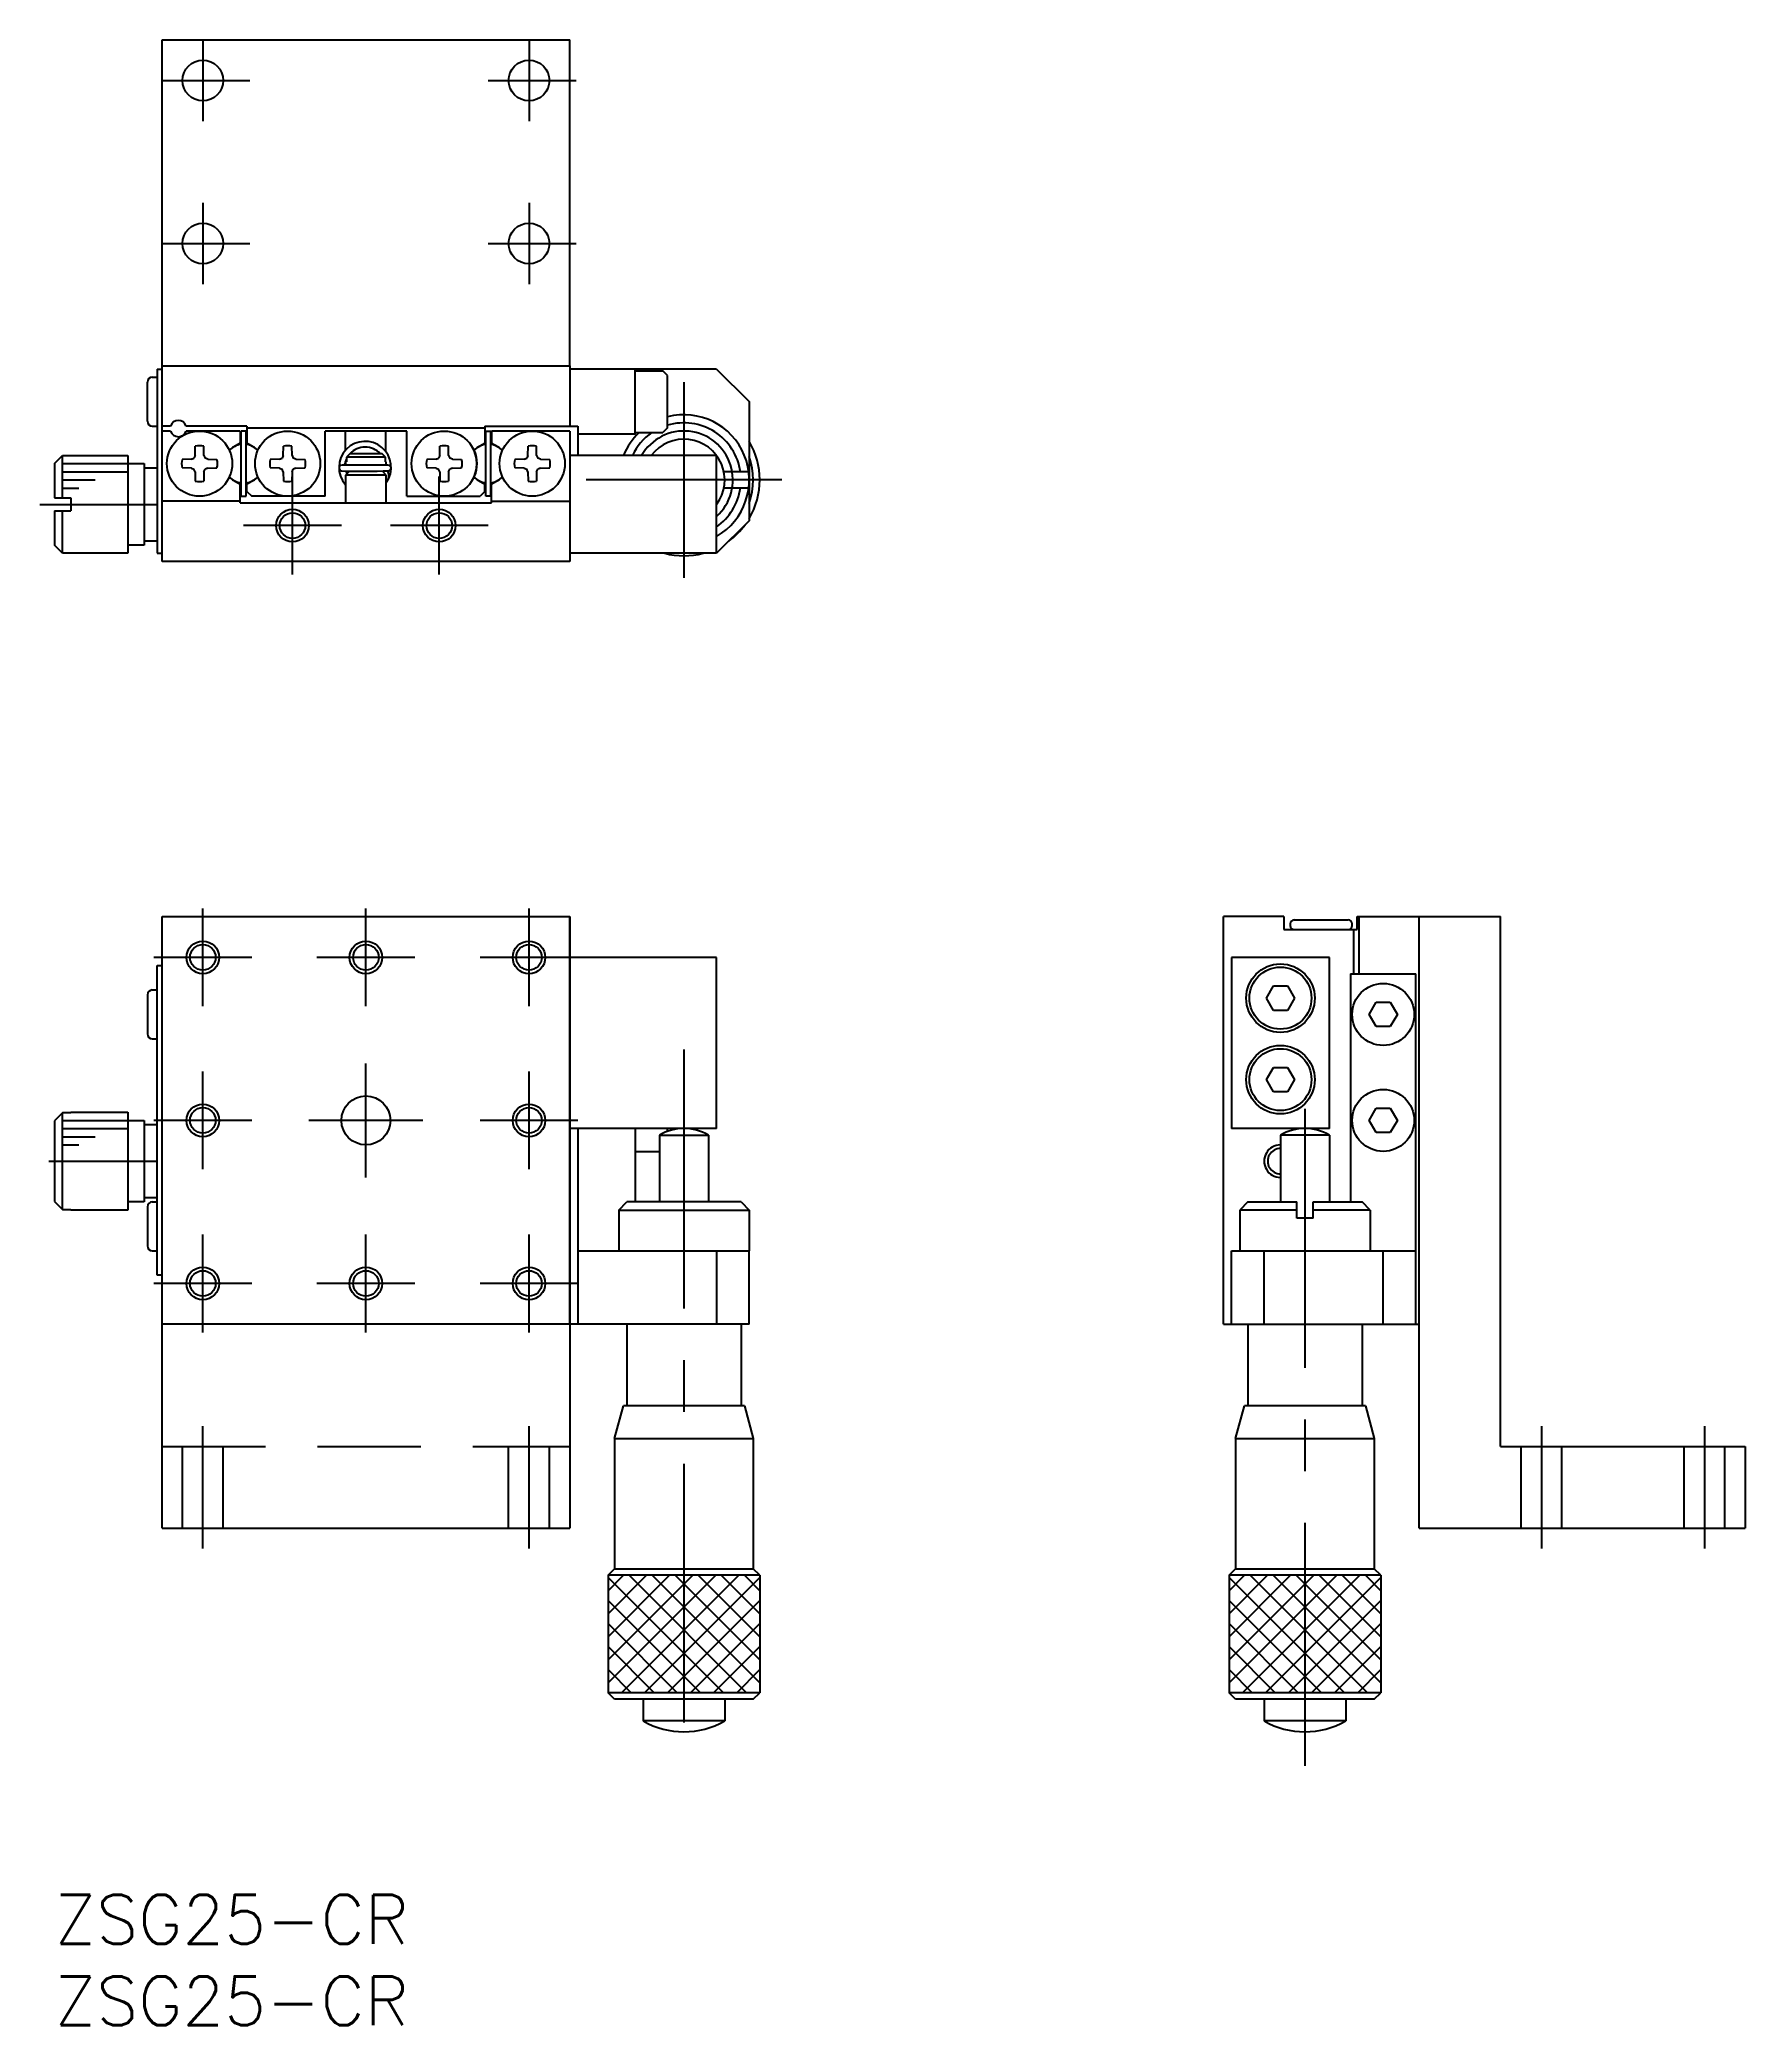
# Model space of a CAD drawing. Extents: x -1 to 104, y -8 to 114.
import ezdxf

# ---------------------------------------------------------------- set-up
doc = ezdxf.new("R2010")
doc.units = 0
doc.header["$LTSCALE"] = 0.5
doc.linetypes.add('CENTER', pattern=[50.8, 31.75, -6.35, 6.35, -6.35])
doc.linetypes.add('DASHED', pattern=[19.05, 12.7, -6.35])
for name, color, linetype in [('MSM_CENTER', 1, 'CENTER'), ('MSM_CONTINUOUS', 7, 'CONTINUOUS'), ('MSM_DASHED', 4, 'DASHED'), ('MSM_NARROW', 5, 'CONTINUOUS'), ('MSM_PART_NUMBER', 7, 'CONTINUOUS')]:
    doc.layers.add(name, color=color, linetype=linetype)
doc.styles.get("Standard").update_dxf_attribs({"font": 'txt.shx', "height": 3, "bigfont": 'bigfont.shx'})

# ---------------------------------------------------------------- blocks, each defined once
blk = doc.blocks.new('*U6')
at = {"layer": 'MSM_PART_NUMBER'}
blk.add_text('ZSG25-CR', height=3, dxfattribs=at).set_placement((0, -3))
blk = doc.blocks.new('*U7')
at = {"layer": 'MSM_PART_NUMBER'}
blk.add_text('ZSG25-CR', height=3, dxfattribs=at).set_placement((0, -8))

msp = doc.modelspace()

# ---------------------------------------------------------------- linework, layer by layer
at = {"layer": 'MSM_CENTER'}
for p, q in [((9.100004, 113.783252), (9.100004, 108.783253)), ((29.100004, 113.783252), (29.100004, 108.783253)), ((6.600001, 111.283253), (11.992001, 111.283253)), ((26.600004, 111.283253), (31.992004, 111.283253)), ((9.100004, 103.783252), (9.100004, 98.783254)), ((29.100004, 103.783252), (29.100004, 98.783254)), ((6.600001, 101.283254), (11.992001, 101.283254)), ((26.600004, 101.283254), (31.992004, 101.283254)), ((38.600006, 92.783256), (38.600006, 80.78325)), ((14.600001, 80.983253), (14.600001, 86.983253)), ((23.600001, 80.983253), (23.600001, 86.983253)), ((44.600009, 86.783253), (32.600003, 86.783253)), ((-0.9, 85.283253), (6.3, 85.283253)), ((17.600001, 83.983253), (11.600001, 83.983253)), ((26.600001, 83.983253), (20.600001, 83.983253)), ((9.100001, 54.500001), (9.100001, 60.500001)), ((19.100001, 54.500001), (19.100001, 60.500001)), ((29.100001, 54.500001), (29.100001, 60.500001)), ((12.100001, 57.500001), (6.100001, 57.500001)), ((22.100001, 57.500001), (16.100001, 57.500001)), ((32.100001, 57.500001), (26.100001, 57.500001)), ((38.600002, 51.843099), (38.600002, 7.907)), ((9.100001, 44.500001), (9.100001, 50.500001)), ((19.100001, 44.000001), (19.100001, 51.000001)), ((29.100001, 44.500001), (29.100001, 50.500001)), ((12.100001, 47.500001), (6.100001, 47.500001)), ((22.600001, 47.500001), (15.600001, 47.500001)), ((32.100001, 47.500001), (26.100001, 47.500001)), ((76.675839, 48.208999), (76.675839, 7.907)), ((-0.35, 45.000002), (6.3, 45.000002)), ((9.100001, 34.5), (9.100001, 40.5)), ((19.100001, 34.5), (19.100001, 40.5)), ((29.100001, 34.5), (29.100001, 40.5)), ((12.100001, 37.5), (6.100001, 37.5)), ((22.100001, 37.5), (16.100001, 37.5)), ((32.100001, 37.5), (26.100001, 37.5)), ((9.100003, 21.249999), (9.100003, 28.749999)), ((29.100003, 21.249999), (29.100003, 28.749999)), ((91.175839, 28.749999), (91.175839, 21.249999)), ((101.175839, 28.749999), (101.175839, 21.249999))]:
    msp.add_line(p, q, dxfattribs=at)
at = {"layer": 'MSM_CONTINUOUS'}
for p, q in [((6.600001, 113.783252), (31.600002, 113.783252)), ((6.600001, 81.783253), (6.600001, 113.783252)), ((31.600002, 93.783253), (31.600002, 113.783252)), ((6.600001, 93.783253), (31.600002, 93.783253)), ((31.600001, 93.783253), (31.600001, 90.083253)), ((5.7, 90.383253), (5.7, 92.783253)), ((6, 93.083253), (6.3, 93.083253)), ((6.3, 93.583253), (6.3, 82.283253)), ((6.3, 93.583253), (6.600001, 93.583253)), ((40.600007, 93.583253), (31.600001, 93.583253)), ((35.600001, 89.583253), (35.600001, 93.583253)), ((35.600001, 93.483253), (37.3, 93.483253)), ((37.600001, 93.183252), (37.3, 93.483253)), ((37.600001, 89.983253), (37.600001, 93.183252)), ((40.600007, 93.583253), (42.600007, 91.583253)), ((42.600007, 91.583253), (42.600007, 84.283253)), ((6, 90.083253), (6.3, 90.083253)), ((7.123031, 90.083253), (6.600001, 90.083253)), ((7.123032, 89.783251), (6.600001, 89.783251)), ((11.8, 90.083253), (8.07697, 90.083253)), ((11.400001, 89.783251), (8.07697, 89.783251)), ((11.399998, 89.047169), (11.002691, 88.817781)), ((11.400001, 89.783251), (11.400001, 89.047169)), ((11.450001, 85.783253), (11.450001, 89.783253)), ((11.750001, 89.783253), (11.450001, 89.783253)), ((11.750001, 85.783253), (11.750001, 89.783253)), ((12.197305, 88.817781), (11.799997, 89.047169)), ((11.8, 90.083253), (11.8, 89.049597)), ((11.8, 89.983253), (26.400004, 89.983253)), ((21.600001, 89.783253), (16.600001, 89.783253)), ((16.600001, 85.783253), (16.600001, 89.783251)), ((17.830001, 89.783253), (17.830001, 88.583912)), ((20.330001, 88.510343), (20.330001, 89.783253)), ((21.600001, 85.783253), (21.600001, 89.783251)), ((26.002697, 88.817781), (26.400004, 89.047169)), ((26.400004, 90.083253), (32.100001, 90.083253)), ((26.400004, 90.083253), (26.400004, 89.049597)), ((26.450004, 85.783253), (26.450004, 89.783253)), ((26.450004, 89.783253), (26.750004, 89.783253)), ((26.750004, 85.783253), (26.750004, 89.783253)), ((31.600001, 89.783251), (26.800003, 89.783251)), ((26.800003, 89.783251), (26.800003, 89.047169)), ((26.800003, 89.047169), (27.197311, 88.817781)), ((31.600001, 89.783251), (31.600001, 81.783253)), ((32.100001, 90.083253), (32.100001, 88.283253)), ((35.600001, 89.583253), (32.100001, 89.583253)), ((35.600001, 89.683252), (37.3, 89.683252)), ((37.600001, 89.983253), (37.3, 89.683252)), ((0, 87.783253), (0.5, 88.283253)), ((0, 87.783253), (0, 85.683253)), ((0.5, 85.683253), (0.5, 88.283253)), ((0.5, 88.283253), (4.5, 88.283253)), ((4.5, 88.283253), (4.5, 82.283253)), ((4.5, 87.783253), (5.5, 87.783253)), ((5.5, 87.783253), (5.5, 82.783253)), ((8.398742, 88.05316), (7.83117, 88.043253)), ((8.398742, 88.05316), (8.558822, 88.124432)), ((8.630094, 88.284511), (8.558822, 88.124432)), ((8.630094, 88.284511), (8.640001, 88.852084)), ((9.169908, 88.284511), (9.160001, 88.852084)), ((9.169908, 88.284511), (9.24118, 88.124432)), ((9.401259, 88.05316), (9.24118, 88.124432)), ((9.401259, 88.05316), (9.968832, 88.043253)), ((13.798742, 88.05316), (13.23117, 88.043253)), ((13.798742, 88.05316), (13.958822, 88.124432)), ((14.030094, 88.284511), (13.958822, 88.124432)), ((14.030094, 88.284511), (14.040001, 88.852084)), ((14.569908, 88.284511), (14.560001, 88.852084)), ((14.569908, 88.284511), (14.64118, 88.124432)), ((14.801259, 88.05316), (14.64118, 88.124432)), ((14.801259, 88.05316), (15.368832, 88.043253)), ((17.63589, 87.693649), (17.536734, 87.665708)), ((17.739569, 87.699518), (17.63589, 87.693649)), ((20.440512, 87.684872), (17.660857, 87.684872)), ((17.849838, 87.703088), (17.739569, 87.699518)), ((17.809861, 87.701953), (17.846039, 87.881619)), ((17.849872, 87.819546), (17.82618, 87.799811)), ((17.846039, 87.881619), (17.899767, 88.035607)), ((17.850001, 87.883253), (17.850001, 87.683253)), ((17.900001, 87.883253), (17.850001, 87.883253)), ((17.887222, 87.962979), (17.873863, 87.969145)), ((17.900001, 87.955353), (17.887222, 87.962979)), ((17.899731, 88.005924), (17.887446, 88.005629)), ((17.893286, 88.019968), (17.900001, 88.013253)), ((18.110052, 88.383253), (17.900001, 88.183253)), ((20.300001, 88.183253), (17.900001, 88.183253)), ((17.900001, 88.183253), (17.900001, 87.883253)), ((20.089951, 88.383253), (18.110052, 88.383253)), ((20.300001, 88.183253), (20.089951, 88.383253)), ((20.300001, 87.883253), (20.300001, 88.183253)), ((20.350001, 87.883253), (20.300001, 87.883253)), ((20.350001, 87.683253), (20.350001, 87.883253)), ((20.430249, 87.696218), (20.350236, 87.699965)), ((20.553446, 87.671842), (20.430249, 87.696218)), ((23.398742, 88.05316), (22.83117, 88.043253)), ((23.398742, 88.05316), (23.558822, 88.124432)), ((23.630094, 88.284511), (23.558822, 88.124432)), ((23.630094, 88.284511), (23.640001, 88.852084)), ((24.169908, 88.284511), (24.160001, 88.852084)), ((24.169908, 88.284511), (24.24118, 88.124432)), ((24.401259, 88.05316), (24.24118, 88.124432)), ((24.401259, 88.05316), (24.968832, 88.043253)), ((28.798745, 88.05316), (28.231173, 88.043253)), ((28.798745, 88.05316), (28.958825, 88.124432)), ((29.030097, 88.284511), (28.958825, 88.124432)), ((29.030097, 88.284511), (29.040004, 88.852084)), ((29.569911, 88.284511), (29.560004, 88.852084)), ((29.569911, 88.284511), (29.641183, 88.124432)), ((29.801262, 88.05316), (29.641183, 88.124432)), ((29.801262, 88.05316), (30.368835, 88.043253)), ((40.600002, 88.283253), (31.600001, 88.283253)), ((40.600002, 82.283253), (40.600002, 88.283253)), ((5.5, 87.533253), (6.3, 87.533253)), ((8.398742, 87.513346), (7.83117, 87.523253)), ((8.398742, 87.513346), (8.558822, 87.442074)), ((8.630094, 87.281994), (8.558822, 87.442074)), ((8.630094, 87.281994), (8.640001, 86.714422)), ((9.169908, 87.281994), (9.160001, 86.714422)), ((9.169908, 87.281994), (9.24118, 87.442074)), ((9.401259, 87.513346), (9.24118, 87.442074)), ((9.401259, 87.513346), (9.968832, 87.523253)), ((11.002689, 86.748723), (11.399998, 86.519336)), ((11.400001, 85.383253), (11.400001, 86.519336)), ((12.197306, 86.748723), (11.799997, 86.519336)), ((11.8, 86.083253), (11.8, 86.519336)), ((13.798742, 87.513346), (13.23117, 87.523253)), ((13.798742, 87.513346), (13.958822, 87.442074)), ((14.030094, 87.281994), (13.958822, 87.442074)), ((14.030094, 87.281994), (14.040001, 86.714422)), ((14.569908, 87.281994), (14.560001, 86.714422)), ((14.569908, 87.281994), (14.64118, 87.442074)), ((14.801259, 87.513346), (14.64118, 87.442074)), ((14.801259, 87.513346), (15.368832, 87.523253)), ((17.466497, 87.587426), (17.45363, 87.48262)), ((17.45363, 87.48262), (17.503334, 87.389291)), ((17.536734, 87.665708), (17.466497, 87.587426)), ((17.503334, 87.389291), (17.594924, 87.341245)), ((20.350001, 87.683253), (17.850001, 87.683253)), ((17.850001, 87.683253), (17.85713, 87.676124)), ((18.088031, 87.321283), (17.850001, 87.083253)), ((17.850001, 87.083253), (17.850001, 85.383253)), ((20.350001, 87.083253), (17.850001, 87.083253)), ((17.945299, 87.178673), (17.879587, 87.32531)), ((17.960846, 87.194106), (17.946923, 87.323874)), ((20.350001, 87.083253), (20.110273, 87.322981)), ((20.346163, 87.679414), (20.350001, 87.683253)), ((20.350001, 85.383253), (20.350001, 87.083253)), ((20.356771, 86.698029), (20.350001, 86.701441)), ((20.394939, 86.679468), (20.350043, 86.690775)), ((20.363145, 86.694921), (20.356771, 86.698029)), ((20.3691, 86.692128), (20.363145, 86.694921)), ((20.374612, 86.689661), (20.3691, 86.692128)), ((20.37966, 86.687529), (20.374612, 86.689661)), ((20.384225, 86.685741), (20.37966, 86.687529)), ((20.388289, 86.684302), (20.384225, 86.685741)), ((20.391837, 86.68322), (20.388289, 86.684302)), ((20.394089, 86.682658), (20.391837, 86.68322)), ((20.396055, 86.682288), (20.394089, 86.682658)), ((20.397731, 86.682111), (20.396055, 86.682288)), ((20.399114, 86.682128), (20.397731, 86.682111)), ((20.400201, 86.682338), (20.399114, 86.682128)), ((20.40099, 86.682741), (20.400201, 86.682338)), ((20.401478, 86.683335), (20.40099, 86.682741)), ((20.401389, 86.683176), (20.417746, 86.710297)), ((20.401666, 86.684121), (20.401478, 86.683335)), ((20.417746, 86.710297), (20.4336, 86.739725)), ((20.4336, 86.739725), (20.447964, 86.769899)), ((20.445333, 87.320691), (20.4392, 87.333735)), ((20.458463, 87.289967), (20.445333, 87.320691)), ((20.447964, 86.769899), (20.460802, 86.800743)), ((20.470042, 87.258635), (20.458463, 87.289967)), ((20.460802, 86.800743), (20.472084, 86.832182)), ((20.480044, 87.226771), (20.470042, 87.258635)), ((20.472084, 86.832182), (20.481782, 86.864138)), ((20.488443, 87.194454), (20.480044, 87.226771)), ((20.481782, 86.864138), (20.489872, 86.896532)), ((20.49522, 87.161764), (20.488443, 87.194454)), ((20.489872, 86.896532), (20.496336, 86.929285)), ((20.500357, 87.12878), (20.49522, 87.161764)), ((20.496336, 86.929285), (20.501156, 86.962315)), ((20.503843, 87.095585), (20.500357, 87.12878)), ((20.501156, 86.962315), (20.504323, 86.995542)), ((20.505668, 87.062258), (20.503843, 87.095585)), ((20.504323, 86.995542), (20.505828, 87.028883)), ((20.505828, 87.028883), (20.505668, 87.062258)), ((20.530553, 87.347814), (20.613563, 87.406693)), ((20.626999, 87.602675), (20.553446, 87.671842)), ((20.613563, 87.406693), (20.650331, 87.503499)), ((20.650331, 87.503499), (20.626999, 87.602675)), ((23.398742, 87.513346), (22.83117, 87.523253)), ((23.398742, 87.513346), (23.558822, 87.442074)), ((23.630094, 87.281994), (23.558822, 87.442074)), ((23.630094, 87.281994), (23.640001, 86.714422)), ((24.169908, 87.281994), (24.160001, 86.714422)), ((24.169908, 87.281994), (24.24118, 87.442074)), ((24.401259, 87.513346), (24.24118, 87.442074)), ((24.401259, 87.513346), (24.968832, 87.523253)), ((26.002695, 86.748723), (26.400004, 86.519336)), ((26.400004, 86.083253), (26.400004, 86.519336)), ((27.197312, 86.748723), (26.800003, 86.519336)), ((26.800003, 85.383253), (26.800003, 86.519336)), ((28.798745, 87.513346), (28.231173, 87.523253)), ((28.798745, 87.513346), (28.958825, 87.442074)), ((29.030097, 87.281994), (28.958825, 87.442074)), ((29.030097, 87.281994), (29.040004, 86.714422)), ((29.569911, 87.281994), (29.560004, 86.714422)), ((29.569911, 87.281994), (29.641183, 87.442074)), ((29.801262, 87.513346), (29.641183, 87.442074)), ((29.801262, 87.513346), (30.368835, 87.523253)), ((42.568636, 87.283253), (41.049495, 87.283253)), ((0, 85.683253), (1, 85.683253)), ((1, 85.683253), (1, 84.883253)), ((11.400001, 85.483253), (6.600004, 85.483253)), ((11.400001, 85.383253), (26.800003, 85.383253)), ((11.450001, 85.783253), (11.750001, 85.783253)), ((11.8, 86.083253), (12.1, 85.783253)), ((16.600001, 85.783253), (12.1, 85.783253)), ((21.600001, 85.783253), (26.100004, 85.783253)), ((26.400004, 86.083253), (26.100004, 85.783253)), ((26.750004, 85.783253), (26.450004, 85.783253)), ((26.800003, 85.483253), (31.600001, 85.483253)), ((42.568636, 86.283253), (41.049495, 86.283253)), ((0, 84.883253), (0, 82.783253)), ((0, 84.883253), (1, 84.883253)), ((0.5, 82.283253), (0.5, 84.883253)), ((42.600007, 84.283253), (40.600007, 82.283253)), ((6.3, 83.033253), (5.5, 83.033253)), ((0.5, 82.283253), (0, 82.783253)), ((4.5, 82.283253), (0.5, 82.283253)), ((5.5, 82.783253), (4.5, 82.783253)), ((6.3, 82.283253), (6.600001, 82.283253)), ((31.600001, 81.783253), (6.600001, 81.783253)), ((40.600007, 82.283253), (31.600001, 82.283253)), ((6.6, 60), (31.600002, 60)), ((6.6, 35), (6.6, 60)), ((6.600003, 22.499999), (6.600003, 60)), ((31.599999, 60), (31.599999, 22.499999)), ((31.600002, 35), (31.600002, 60)), ((71.675839, 35), (71.675839, 60)), ((75.375839, 60), (71.675839, 60)), ((75.375839, 59.999999), (75.375839, 59.199999)), ((76.025839, 59.799999), (79.325839, 59.799999)), ((79.875839, 60), (88.675839, 60)), ((79.875839, 59.199999), (79.875839, 59.999999)), ((79.875839, 59.999999), (79.975839, 59.999999)), ((79.975839, 59.999999), (79.975839, 56.499999)), ((83.675839, 22.499999), (83.675839, 60)), ((88.675839, 27.499998), (88.675839, 60)), ((75.375839, 59.199999), (79.875839, 59.199999)), ((75.775839, 59.549999), (75.775839, 59.449999)), ((79.575839, 59.449999), (79.575839, 59.549999)), ((79.675839, 56.499999), (79.675839, 59.199999)), ((40.600002, 57.5), (31.600002, 57.5)), ((40.600002, 47), (40.600002, 57.5)), ((78.175839, 57.5), (72.175839, 57.5)), ((72.175839, 57.5), (72.175839, 47)), ((78.175839, 47), (78.175839, 57.5)), ((6.3, 38), (6.3, 57)), ((6.3, 57), (6.6, 57)), ((79.475839, 56.5), (79.475839, 42.5)), ((79.475839, 56.5), (83.475839, 56.5)), ((83.475839, 35), (83.475839, 56.5)), ((5.7, 55.2), (5.7, 52.8)), ((6, 55.5), (6.3, 55.5)), ((74.309813, 55), (74.742827, 55.75)), ((74.742827, 54.25), (74.309813, 55)), ((74.742827, 55.75), (75.608852, 55.75)), ((75.608852, 55.75), (76.041865, 55)), ((76.041865, 55), (75.608852, 54.25)), ((75.608852, 54.25), (74.742827, 54.25)), ((80.609813, 54), (81.042827, 54.75)), ((81.042827, 53.25), (80.609813, 54)), ((81.042827, 54.75), (81.908852, 54.75)), ((81.908852, 54.75), (82.341865, 54)), ((82.341865, 54), (81.908852, 53.25)), ((6, 52.5), (6.3, 52.5)), ((81.908852, 53.25), (81.042827, 53.25)), ((74.309813, 50), (74.742827, 50.75)), ((74.742827, 49.25), (74.309813, 50)), ((74.742827, 50.75), (75.608852, 50.75)), ((75.608852, 50.75), (76.041865, 50)), ((76.041865, 50), (75.608852, 49.25)), ((75.608852, 49.25), (74.742827, 49.25)), ((0.5, 47.973215), (0, 47.467794)), ((1, 47.973215), (0.5, 47.973215)), ((0.5, 42.026788), (0.5, 47.973215)), ((1, 48.000002), (1, 47.973215)), ((1, 48.000002), (4.5, 48.000002)), ((4.5, 48.000002), (4.5, 42.000002)), ((4.5, 47.500002), (5.5, 47.500002)), ((5.5, 47.500002), (5.5, 42.500002)), ((80.609813, 47.5), (81.042827, 48.25)), ((81.042827, 46.75), (80.609813, 47.5)), ((81.042827, 48.25), (81.908852, 48.25)), ((81.908852, 48.25), (82.341865, 47.5)), ((82.341865, 47.5), (81.908852, 46.75)), ((0, 47.467794), (0, 42.532209)), ((5.5, 47.250002), (6.3, 47.250002)), ((40.600002, 47), (31.600002, 47)), ((32.100002, 47), (32.100002, 35)), ((35.600002, 47), (35.600002, 42.5)), ((37.100003, 46.598), (40.100002, 46.598)), ((37.100003, 46.598), (37.100003, 42.5)), ((37.600002, 46.828429), (37.600002, 47)), ((40.100002, 46.598), (40.100002, 42.5)), ((78.175839, 47), (72.175839, 47)), ((78.175839, 46.598), (75.17584, 46.598)), ((75.17584, 46.598), (75.17584, 42.5)), ((78.175839, 46.598), (78.175839, 42.5)), ((81.908852, 46.75), (81.042827, 46.75)), ((35.600002, 45.599999), (37.100003, 45.599999)), ((6.3, 42.750002), (5.5, 42.750002)), ((0, 42.532209), (0.5, 42.026788)), ((0.5, 42.026788), (1, 42.026788)), ((1, 42.026788), (1, 42.000002)), ((4.5, 42.000002), (1, 42.000002)), ((5.5, 42.500002), (4.5, 42.500002)), ((5.7, 42.2), (5.7, 39.8)), ((6, 42.5), (6.3, 42.5)), ((34.600003, 42), (35.100003, 42.5)), ((34.600003, 42), (42.600002, 42)), ((34.600003, 42), (34.600003, 39.5)), ((42.100002, 42.5), (35.100003, 42.5)), ((42.100002, 42.5), (42.600002, 42)), ((42.600002, 42), (42.600002, 39.5)), ((73.17584, 42.5), (72.67584, 42)), ((72.67584, 42), (72.67584, 39.5)), ((76.175839, 42), (72.67584, 42)), ((73.17584, 42.5), (76.175839, 42.5)), ((76.175839, 41.5), (76.175839, 42.5)), ((77.175839, 41.5), (76.175839, 41.5)), ((77.175839, 42.5), (80.175839, 42.5)), ((77.175839, 41.5), (77.175839, 42.5)), ((80.675839, 42), (77.175839, 42)), ((80.675839, 42), (80.175839, 42.5)), ((80.675839, 42), (80.675839, 39.5)), ((6, 39.5), (6.3, 39.5)), ((32.100002, 39.5), (42.600007, 39.5)), ((40.600008, 39.5), (40.600008, 35)), ((42.600008, 35), (42.600008, 39.5)), ((72.175839, 39.5), (83.475839, 39.5)), ((72.175839, 35), (72.175839, 39.5)), ((74.175839, 35), (74.175839, 39.5)), ((81.475839, 35), (81.475839, 39.5)), ((6.6, 38), (6.3, 38)), ((42.600008, 35), (6.6, 35)), ((35.100003, 35), (35.100003, 30.000001)), ((42.100001, 35), (42.100001, 30.000001)), ((71.675839, 35), (83.675839, 35)), ((73.17584, 35), (73.17584, 30.000001)), ((80.175838, 35), (80.175838, 30.000001)), ((34.350002, 28.000001), (34.886001, 30.000001)), ((42.314001, 30.000001), (34.886001, 30.000001)), ((42.314001, 30.000001), (42.850002, 28.000001)), ((72.425839, 28.000001), (72.961838, 30.000001)), ((80.389838, 30.000001), (72.961838, 30.000001)), ((80.389838, 30.000001), (80.925839, 28.000001)), ((34.350002, 28.000001), (34.350002, 19.999999)), ((34.350002, 28.000001), (42.850002, 28.000001)), ((42.850002, 28.000001), (42.850002, 19.999999)), ((72.425839, 28.000001), (72.425839, 19.999999)), ((72.425839, 28.000001), (80.925839, 28.000001)), ((80.925839, 28.000001), (80.925839, 19.999999)), ((88.675839, 27.499998), (103.675839, 27.499998)), ((103.675839, 27.499998), (103.675839, 22.499999)), ((6.600003, 22.499999), (31.599999, 22.499999)), ((83.675839, 22.499999), (103.675839, 22.499999)), ((33.950002, 19.600001), (34.350002, 19.999999)), ((43.250003, 19.600001), (33.950002, 19.600001)), ((33.950002, 19.600001), (33.950002, 12.399999)), ((34.350002, 19.999999), (42.850002, 19.999999)), ((43.250003, 19.600001), (42.850002, 19.999999)), ((43.250003, 19.600001), (43.250003, 12.399999)), ((72.025839, 19.600001), (72.425839, 19.999999)), ((81.32584, 19.600001), (72.025839, 19.600001)), ((72.025839, 19.600001), (72.025839, 12.399999)), ((72.425839, 19.999999), (80.925839, 19.999999)), ((81.32584, 19.600001), (80.925839, 19.999999)), ((81.32584, 19.600001), (81.32584, 12.399999)), ((43.250003, 12.399999), (33.950002, 12.399999)), ((34.350002, 12), (33.950002, 12.399999)), ((42.850002, 12), (43.250003, 12.399999)), ((81.32584, 12.399999), (72.025839, 12.399999)), ((72.425839, 12), (72.025839, 12.399999)), ((80.925839, 12), (81.32584, 12.399999)), ((42.850002, 12), (34.350002, 12)), ((36.100002, 12), (36.100002, 10.670001)), ((41.100003, 12), (41.100003, 10.670001)), ((80.925839, 12), (72.425839, 12)), ((74.175839, 12), (74.175839, 10.670001)), ((79.17584, 12), (79.17584, 10.670001)), ((41.100003, 10.670001), (36.100002, 10.670001)), ((79.17584, 10.670001), (74.175839, 10.670001))]:
    msp.add_line(p, q, dxfattribs=at)
for centre, radius in [((9.100004, 111.283253), 1.250001), ((29.100004, 111.283253), 1.250001), ((9.100004, 101.283254), 1.250001), ((29.100004, 101.283254), 1.250001), ((8.900001, 87.783253), 2), ((14.300001, 87.783253), 2), ((23.900001, 87.783253), 2), ((29.300004, 87.783253), 2), ((14.600001, 83.983253), 0.7835), ((23.600001, 83.983253), 0.7835), ((9.100001, 57.500001), 0.7835), ((19.100001, 57.500001), 0.7835), ((29.100001, 57.500001), 0.7835), ((75.175839, 55), 2.1), ((75.175839, 55), 1.9), ((81.475839, 54), 1.9), ((75.175839, 50), 2.1), ((75.175839, 50), 1.9), ((19.100001, 47.500001), 1.5), ((81.475839, 47.5), 1.9), ((9.100001, 47.500001), 0.7835), ((29.100001, 47.500001), 0.7835), ((9.100001, 37.5), 0.7835), ((19.100001, 37.5), 0.7835), ((29.100001, 37.5), 0.7835)]:
    msp.add_circle(centre, radius, dxfattribs=at)
for centre, radius, start, end in [((6, 92.783253), 0.3, 90, 180), ((6, 90.383253), 0.3, 180, 270), ((7.600001, 89.933253), 0.5, 17.457603, 162.542397), ((38.600006, 86.783253), 4.000003, 299.999909, 104.477575), ((38.600006, 86.783253), 3.500003, 8.213204, 106.60162), ((7.600001, 89.933253), 0.5, 197.457839, 342.542161), ((11.599998, 87.783253), 1.1906, 97.237751, 137.071654), ((11.599998, 87.783253), 1.1906, 42.928346, 82.762249), ((19.050643, 87.549488), 1.6, 324.30149473, 221.37485264), ((26.600004, 87.783253), 1.1906, 97.237751, 137.071654), ((26.600004, 87.783253), 1.1906, 42.928346, 82.762249), ((38.600006, 86.783253), 4.000003, 133.531218, 157.975705), ((38.600006, 86.783253), 3.500003, 124.047834, 154.62309), ((38.600006, 86.783253), 3, 311.810212, 150), ((38.600006, 86.783253), 2.5, 323.12995, 143.130102), ((38.600006, 86.783253), 4.649997, 329.340824, 30.659176), ((8.900001, 87.783253), 1.1, 166.327982, 193.672018), ((8.900001, 87.783253), 1.1, 76.327982, 103.672018), ((8.900001, 87.783253), 1.1, 346.327982, 13.672018), ((11.691498, 87.691752), 1.32, 121.454716, 136.867233), ((11.508497, 87.691752), 1.32, 43.132767, 58.545284), ((14.300001, 87.783253), 1.1, 166.327982, 193.672018), ((14.300001, 87.783253), 1.1, 76.327982, 103.672018), ((14.300001, 87.783253), 1.1, 346.327982, 13.672018), ((19.050643, 87.549488), 1.25, 41.8368663, 138.1631337), ((23.900001, 87.783253), 1.1, 166.327982, 193.672018), ((23.900001, 87.783253), 1.1, 76.327982, 103.672018), ((23.900001, 87.783253), 1.1, 346.327982, 13.672018), ((23.900004, 87.783253), 2, 328.211506, 31.788494), ((26.691504, 87.691752), 1.32, 121.454716, 136.867233), ((26.508503, 87.691752), 1.32, 43.132767, 58.545284), ((29.300004, 87.783253), 1.1, 166.327982, 193.672018), ((29.300004, 87.783253), 1.1, 76.327982, 103.672018), ((29.300004, 87.783253), 1.1, 346.327982, 13.672018), ((38.600006, 86.783253), 4.249996, 340.250267, 19.749733), ((8.900001, 87.783253), 1.1, 256.327982, 283.672018), ((11.691497, 87.874752), 1.32, 223.131397, 238.545284), ((11.599998, 87.783253), 1.1906, 222.928346, 262.762249), ((11.599998, 87.783253), 1.1906, 277.237751, 317.071654), ((11.508499, 87.874752), 1.32, 301.454716, 316.867195), ((14.300001, 87.783253), 1.1, 256.327982, 283.672018), ((18.981553, 123.625795), 36.311036, 267.81148381, 272.44493507), ((23.900001, 87.783253), 1.1, 256.327982, 283.672018), ((26.691503, 87.874752), 1.32, 223.132805, 238.545284), ((26.600004, 87.783253), 1.1906, 222.928346, 262.762249), ((26.600004, 87.783253), 1.1906, 277.237751, 317.071654), ((26.508505, 87.874752), 1.32, 301.454716, 316.868603), ((29.300004, 87.783253), 1.1, 256.327982, 283.672018), ((38.600006, 86.783253), 3.500003, 304.849791, 351.786796), ((38.600006, 86.783253), 4.649997, 306.275692, 323.724308), ((38.600006, 86.783253), 4.649997, 255.407591, 284.592409), ((76.025839, 59.549999), 0.25, 90, 180), ((79.325839, 59.549999), 0.25, 0, 90), ((76.025839, 59.449999), 0.25, 180, 270), ((79.325839, 59.449999), 0.25, 270, 0), ((6, 55.2), 0.3, 90, 180), ((6, 52.8), 0.3, 180, 270), ((38.600002, 44), 3.000001, 59.999, 120.001), ((76.675839, 44), 3.000001, 59.999, 120.001), ((75.175839, 44.999999), 0.7835, 89.99992687, 270), ((6, 42.2), 0.3, 90, 180), ((6, 39.8), 0.3, 180, 270), ((38.600002, 15.000001), 5.000001, 239.999, 300.001), ((76.675839, 15.000001), 5.000001, 239.999, 300.001)]:
    msp.add_arc(centre, radius, start, end, dxfattribs=at)
at = {"layer": 'MSM_DASHED'}
for p, q in [((6.600003, 27.499999), (31.599999, 27.499999)), ((7.850003, 22.499999), (7.850003, 27.499999)), ((10.350003, 22.499999), (10.350003, 27.499999)), ((27.850003, 22.499999), (27.850003, 27.499999)), ((30.350003, 22.499999), (30.350003, 27.499999)), ((89.925839, 22.499998), (89.925839, 27.499998)), ((92.425839, 22.499998), (92.425839, 27.499998)), ((99.925839, 22.499998), (99.925839, 27.499998)), ((102.425839, 22.499998), (102.425839, 27.499998))]:
    msp.add_line(p, q, dxfattribs=at)
at = {"layer": 'MSM_NARROW'}
for p, q in [((0.5, 87.783253), (4.5, 87.783253)), ((0.5, 87.283253), (4.5, 87.283253)), ((0.5, 86.783253), (2.5, 86.783253)), ((0.5, 86.283253), (1.5, 86.283253)), ((0.5, 47.500002), (4.5, 47.500002)), ((0.5, 47.000002), (4.5, 47.000002)), ((0.5, 46.500002), (2.5, 46.500002)), ((0.5, 46.000002), (1.5, 46.000002)), ((33.950002, 14.413999), (39.136003, 19.600001)), ((33.950002, 12.999001), (40.550001, 19.600001)), ((33.950002, 18.656), (34.893003, 19.600001)), ((33.950002, 17.241999), (36.308003, 19.600001)), ((33.950002, 15.827999), (37.722003, 19.600001)), ((34.764002, 12.399999), (41.964001, 19.600001)), ((35.235003, 19.600001), (42.435003, 12.399999)), ((36.649003, 19.600001), (43.250003, 12.999001)), ((38.063001, 19.600001), (43.250003, 14.413999)), ((39.478002, 19.600001), (43.250003, 15.827999)), ((40.892002, 19.600001), (43.250003, 17.241999)), ((42.306002, 19.600001), (43.250003, 18.656)), ((72.025839, 18.656), (72.96884, 19.600001)), ((72.025839, 17.241999), (74.38384, 19.600001)), ((72.025839, 15.827999), (75.79784, 19.600001)), ((72.025839, 14.413999), (77.21184, 19.600001)), ((72.025839, 12.999001), (78.625838, 19.600001)), ((72.839839, 12.399999), (80.039838, 19.600001)), ((73.31084, 19.600001), (80.51084, 12.399999)), ((74.72484, 19.600001), (81.32584, 12.999001)), ((76.138838, 19.600001), (81.32584, 14.413999)), ((77.553839, 19.600001), (81.32584, 15.827999)), ((78.967839, 19.600001), (81.32584, 17.241999)), ((80.381839, 19.600001), (81.32584, 18.656)), ((33.950002, 19.471), (41.021003, 12.399999)), ((36.179002, 12.399999), (43.250003, 19.471)), ((72.025839, 19.471), (79.09684, 12.399999)), ((74.254839, 12.399999), (81.32584, 19.471)), ((33.950002, 18.057), (39.607003, 12.399999)), ((37.593002, 12.399999), (43.250003, 18.057)), ((72.025839, 18.057), (77.68284, 12.399999)), ((75.668839, 12.399999), (81.32584, 18.057)), ((33.950002, 16.642999), (38.192002, 12.399999)), ((39.007002, 12.399999), (43.250003, 16.642999)), ((72.025839, 16.642999), (76.267839, 12.399999)), ((77.082839, 12.399999), (81.32584, 16.642999)), ((33.950002, 15.227999), (36.778002, 12.399999)), ((40.421003, 12.399999), (43.250003, 15.227999)), ((72.025839, 15.227999), (74.853839, 12.399999)), ((78.49684, 12.399999), (81.32584, 15.227999)), ((33.950002, 13.813999), (35.364002, 12.399999)), ((41.835003, 12.399999), (43.250003, 13.813999)), ((72.025839, 13.813999), (73.439839, 12.399999)), ((79.91084, 12.399999), (81.32584, 13.813999))]:
    msp.add_line(p, q, dxfattribs=at)
for centre in [(14.600001, 83.983253), (23.600001, 83.983253), (9.100001, 57.500001), (19.100001, 57.500001), (29.100001, 57.500001), (9.100001, 47.500001), (29.100001, 47.500001), (9.100001, 37.5), (19.100001, 37.5), (29.100001, 37.5)]:
    msp.add_circle(centre, 1, dxfattribs=at)
msp.add_arc((75.175839, 44.999999), 1, 89.9999427, 270, dxfattribs=at)

# ---------------------------------------------------------------- block references
at = {"layer": 'MSM_CONTINUOUS'}
for name in ['*U6', '*U7']:
    msp.add_blockref(name, (0, 0), dxfattribs=at)

doc.saveas('drawing.dxf')
